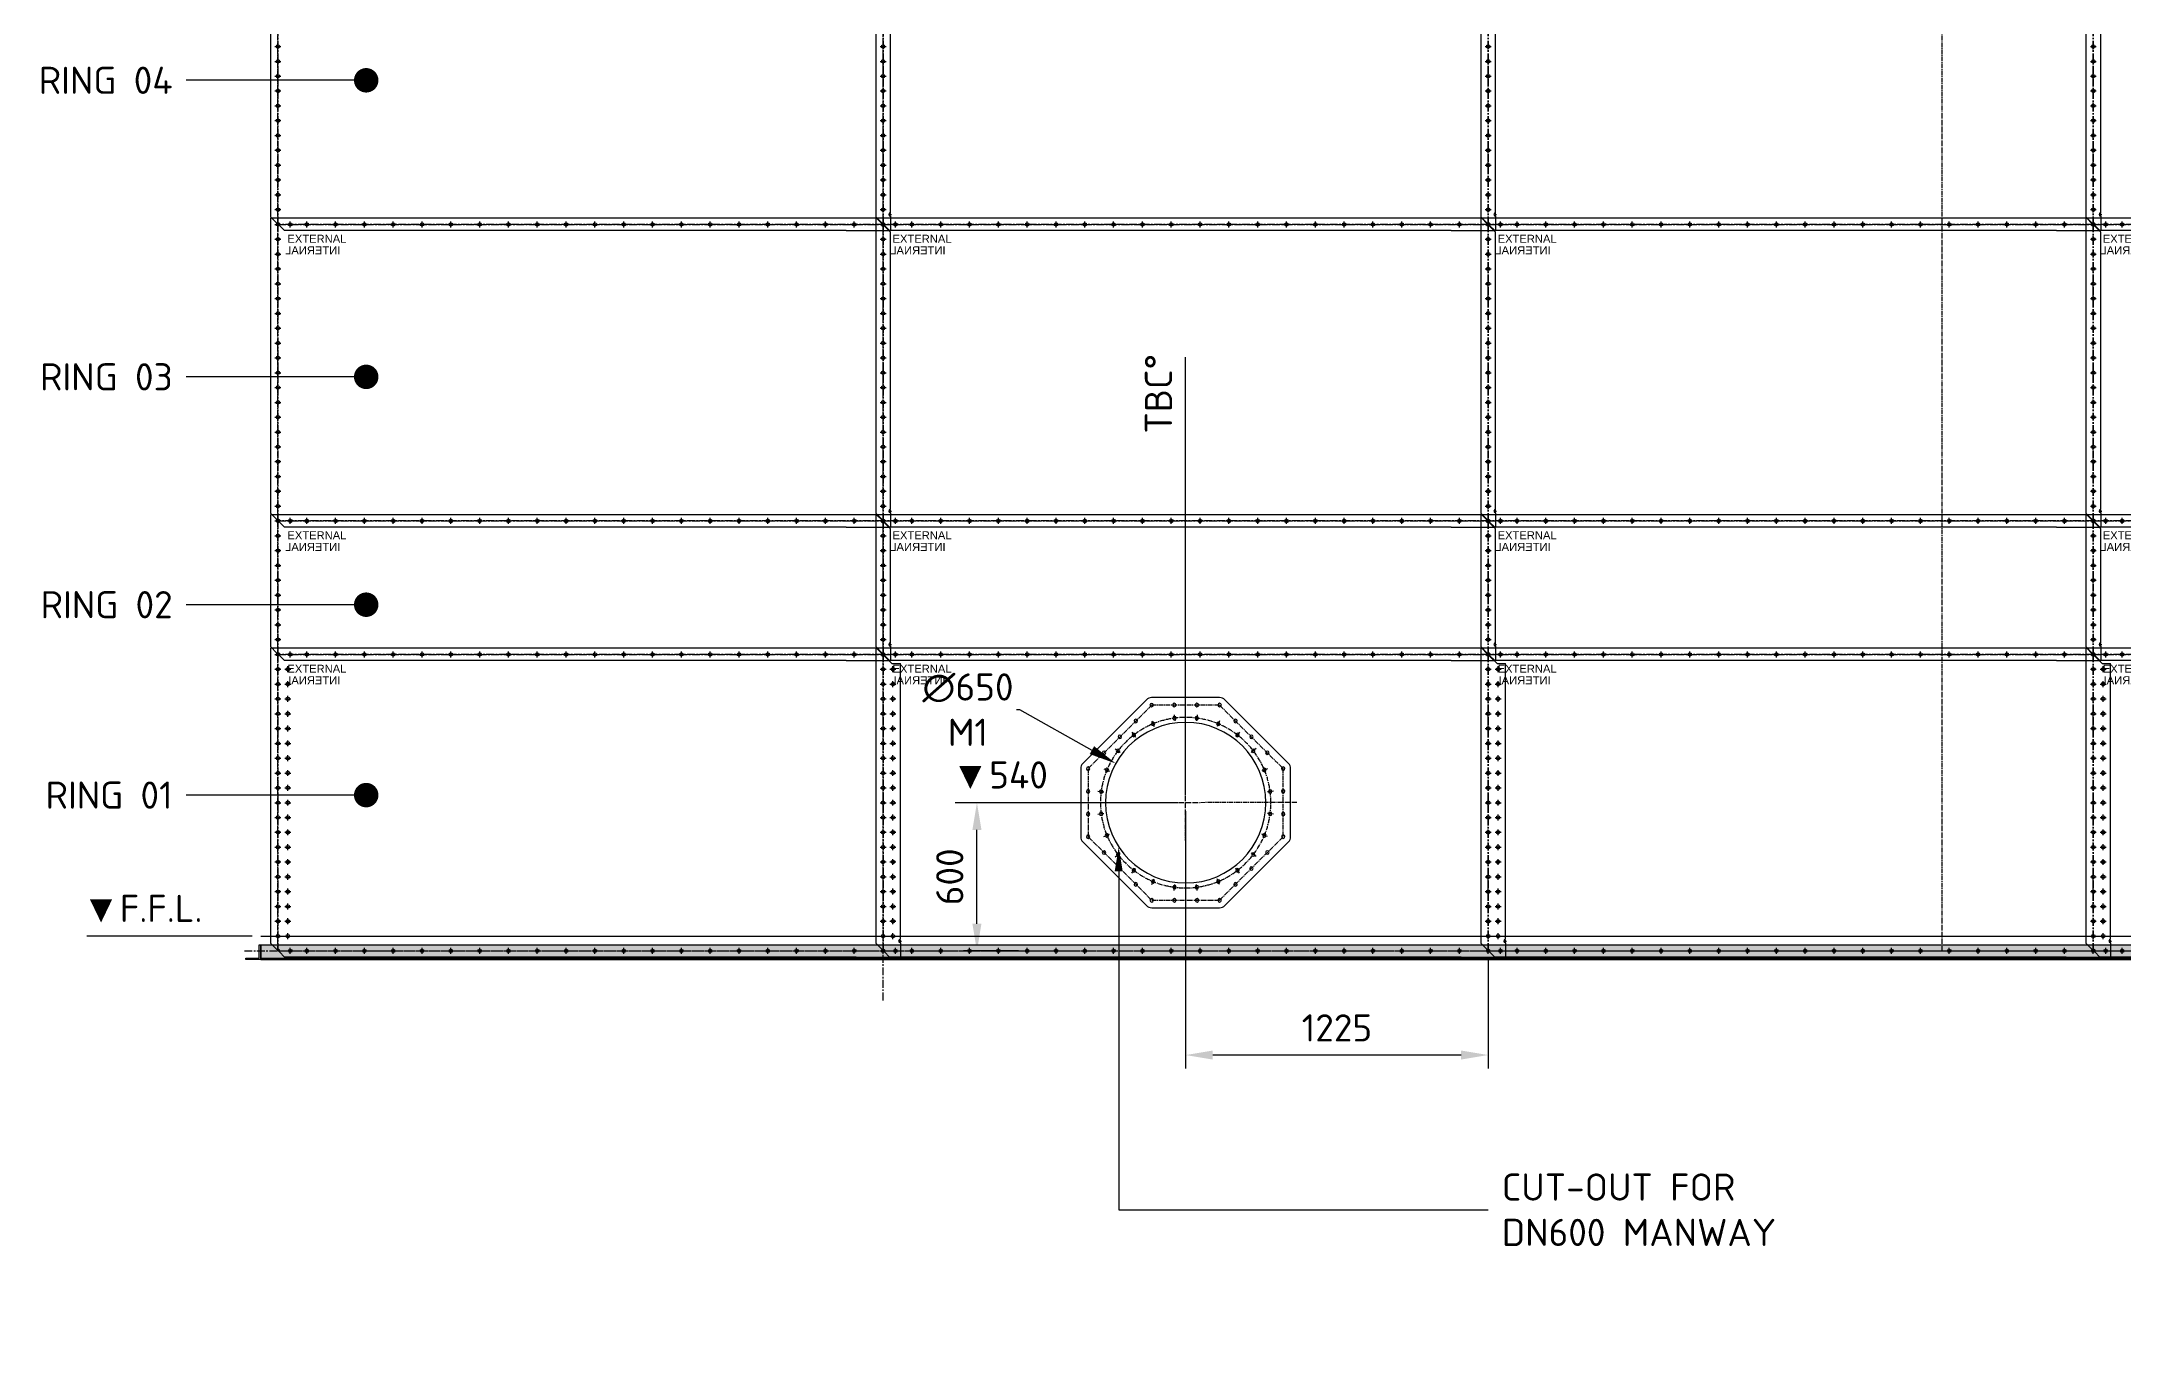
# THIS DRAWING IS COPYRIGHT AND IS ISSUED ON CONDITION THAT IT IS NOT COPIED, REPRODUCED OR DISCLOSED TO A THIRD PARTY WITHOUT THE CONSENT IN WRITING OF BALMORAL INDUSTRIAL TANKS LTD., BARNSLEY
# Model space of a CAD drawing. Header units: millimetres. Extents: x -957 to 144159, y -39902 to 8508.
# Drawn here: x -957 to 7472, y -1596 to 3680 of the extents above; entities that cross this region are included whole.
import ezdxf
from ezdxf import colors
from ezdxf.entities.mleader import LeaderData, LeaderLine
from ezdxf.math import Vec2, Vec3

# ---------------------------------------------------------------- set-up
doc = ezdxf.new("R2010")
doc.units = ezdxf.units.MM
doc.header["$PDMODE"] = 4
for name, pattern in [('CENTER', [50.8, 31.75, -6.35, 6.35, -6.35]), ('CENTER2', [28.575, 19.05, -3.175, 3.175, -3.175]), ('HIDDEN', [0.375, 0.25, -0.125])]:
    doc.linetypes.add(name, pattern=pattern)
doc.layers.get('Defpoints').update_dxf_attribs({"color": 9})
for name, color, linetype in [('Bolt Holes', 7, 'Continuous'), ('CENTRELINE', 1, 'CENTER'), ('X 0001 M', 7, 'Continuous'), ('X 0515 M', 7, 'Continuous'), ('X 1515 M', 8, 'HIDDEN'), ('X 2001 M', 1, 'CENTER2'), ('X 2515 M', 1, 'CENTER'), ('X 3001 D', 5, 'Continuous'), ('X 3001 G', 112, 'Continuous'), ('X 5001 H', 8, 'Continuous')]:
    doc.layers.add(name, color=color, linetype=linetype)
doc.styles.add('BIT STD. 2.0', font='isocpeur.ttf', dxfattribs={"height": 2})
doc.styles.add('GG STD. 1.8', font='arial.ttf', dxfattribs={"height": 1.8})
doc.dimstyles.new('BIT STD. 2.0', dxfattribs={"dimtxt": 2, "dimasz": 2, "dimexe": 1, "dimexo": 0.625, "dimgap": 1, "dimtad": 1, "dimdec": 0, "dimdsep": 46, "dimtxsty": 'BIT STD. 2.0', "dimcen": 0, "dimadec": 0, "dimazin": 0, "dimtfac": 1, "dimtdec": 0, "dimtmove": 0, "dimatfit": 3, "dimfxl": 1, "dimtfill": 1, "dimlwd": -1, "dimlwe": -1, "dimarcsym": 0})
doc.dimstyles.new('BIT STD. 2.0.1', dxfattribs={"dimtxt": 2, "dimasz": 2, "dimexe": 1, "dimexo": 0.625, "dimgap": 1, "dimtad": 1, "dimtih": 1, "dimtoh": 1, "dimdec": 0, "dimdsep": 46, "dimtxsty": 'BIT STD. 2.0', "dimcen": 0, "dimadec": 0, "dimazin": 0, "dimtfac": 1, "dimtdec": 0, "dimtofl": 0, "dimtmove": 0, "dimatfit": 3, "dimfxl": 1, "dimtfill": 1, "dimlwd": -1, "dimlwe": -1, "dimarcsym": 0})

# ---------------------------------------------------------------- blocks, each defined once
blk = doc.blocks.new('*D463')
at = {"color": 0, "transparency": 16777216}
blk.add_line((0, 6574.4), (0, 7981.3), dxfattribs=at)
at = {"layer": 'Defpoints', "color": 0, "transparency": 16777216}
for p in [(0, 7541.3), (0, 6540), (26950, 0)]:
    blk.add_point(p, dxfattribs=at)
at = {"color": 0, "transparency": 16777216, "insert": (-110, 7788.8), "char_height": 110, "attachment_point": 5, "rotation": 90, "style": 'BIT STD. 2.0', "bg_fill": 3, "box_fill_scale": 1.1, "bg_fill_color": 256, "bg_fill_true_color": 13158600, "bg_fill_transparency": 0}
blk.add_mtext('360.0%%D', dxfattribs=at)
blk = doc.blocks.new('*U69')
at = {"layer": 'Defpoints', "color": 1, "linetype": 'CENTER'}
blk.add_line((2450, -200), (2450, 6572.8), dxfattribs=at)
at = {"layer": 'X 2001 M', "color": 1}
for p, q in [((0, 0), (0, 6615)), ((6737.5, 0), (6737.5, 6615))]:
    blk.add_line(p, q, dxfattribs=at)
blk = doc.blocks.new('_Dot')
at = {"color": 0, "linetype": 'ByBlock', "lineweight": -2}
blk.add_line((-0.5, 0), (-1, 0), dxfattribs=at)
at = {"color": 0, "linetype": 'ByBlock', "const_width": 0.5}
blk.add_lwpolyline([(-0.25, 0, 1), (0.25, 0, 1)], format="xyb", close=True, dxfattribs=at)
blk = doc.blocks.new('*U302')
at = {"layer": 'X 5001 H'}
h = blk.add_hatch(color=8, dxfattribs=at)
h.dxf.hatch_style = 1
h.paths.add_polyline_path([(0, 25), (0, -35), (27050, -35), (27050, 25)])
for p, q in [((0, 25), (27050, 25)), ((0, -35), (27050, -35))]:
    blk.add_line(p, q)
blk.add_lwpolyline([(0, 25), (27050, 25), (27050, -35), (0, -35)], close=True)
at = {"layer": 'X 0515 M'}
blk.add_lwpolyline([(0, 25), (0, -35), (-60, -35), (-60, -29), (-6, -29), (-6, 25)], close=True, dxfattribs=at)
at = {"layer": 'X 1515 M', "color": 251, "true_color": 0x636466}
blk.add_line((0, -29), (27050, -29), dxfattribs=at)
at = {"layer": 'X 2515 M'}
blk.add_line((-66, 0), (27116, 0), dxfattribs=at)
blk = doc.blocks.new('*D481')
at = {"layer": 'Defpoints', "color": 0, "transparency": 16777216}
for p in [(-270, 60), (-70, 60), (-70, 60)]:
    blk.add_point(p, dxfattribs=at)
at = {"layer": 'X 3001 G', "transparency": 16777216}
blk.add_line((-104.4, 60), (-773.3, 60), dxfattribs=at)
at = {"layer": 'X 3001 G', "color": 0, "transparency": 16777216, "insert": (-549.1, 171.2), "char_height": 110, "attachment_point": 5, "style": 'BIT STD. 2.0', "bg_fill": 3, "box_fill_scale": 1.1, "bg_fill_color": 256, "bg_fill_true_color": 13158600, "bg_fill_transparency": 0}
blk.add_mtext('{\\fArial|b0|i0|c0|p34;▼}F.F.L.', dxfattribs=at)
blk = doc.blocks.new('*U73')
at = {"layer": 'CENTRELINE', "color": 0, "linetype": 'CENTER2', "transparency": 16777216}
for p, q in [((-12, 0), (-1.4, 0)), ((0, 1.4), (0, 12)), ((1.4, 0), (12, 0)), ((0, -12), (0, -1.4))]:
    blk.add_line(p, q, dxfattribs=at)
at = {"layer": 'CENTRELINE', "color": 0, "linetype": 'Continuous', "transparency": 16777216}
for p, q in [((-0.7, 0), (0.7, 0)), ((0, -0.7), (0, 0.7))]:
    blk.add_line(p, q, dxfattribs=at)
blk = doc.blocks.new('14mm DIA HOLE')
blk.add_circle((0, 0), 7)
at = {"layer": 'CENTRELINE', "linetype": 'CENTER2'}
blk.add_blockref('*U73', (0, 0), dxfattribs=at)
blk = doc.blocks.new('*U282')
blk.add_blockref('14mm DIA HOLE', (0, 0))
blk = doc.blocks.new('*U283')
at = {"layer": 'Bolt Holes', "color": 0, "linetype": 'ByBlock', "lineweight": -2, "transparency": 16777216}
for p in [(0, 0), (116.67, 0), (233.34, 0), (350.01, 0), (466.68, 0), (583.35, 0), (700.02, 0), (816.69, 0), (933.36, 0), (1050.03, 0), (1166.7, 0), (1283.37, 0), (1400.04, 0), (1516.71, 0), (1633.38, 0), (1750.05, 0), (1866.72, 0), (1983.39, 0), (2100.06, 0), (0, -1200), (116.67, -1200), (233.34, -1200), (350.01, -1200), (466.68, -1200), (583.35, -1200), (700.02, -1200), (816.69, -1200), (933.36, -1200), (1050.03, -1200), (1166.7, -1200), (1283.37, -1200), (1400.04, -1200), (1516.71, -1200), (1633.38, -1200), (1750.05, -1200), (1866.72, -1200), (1983.39, -1200), (2100.06, -1200)]:
    blk.add_blockref('*U282', p, dxfattribs=at)
blk = doc.blocks.new('*U78')
blk.add_blockref('14mm DIA HOLE', (0, 0))
blk = doc.blocks.new('*U79')
at = {"color": 0, "linetype": 'ByBlock', "lineweight": -2, "transparency": 16777216}
for p in [(0, 0), (0, -60), (0, -120), (0, -180), (0, -240), (0, -300), (0, -360), (0, -420), (0, -480), (0, -540), (0, -600), (0, -660), (0, -720), (0, -780), (0, -840), (0, -900), (0, -960), (0, -1020), (0, -1080)]:
    blk.add_blockref('*U78', p, dxfattribs=at)
blk = doc.blocks.new('Vertical Seam - D (1200)')
blk.add_blockref('*U79', (0, -60))
blk = doc.blocks.new('*U163')
blk.add_blockref('Vertical Seam - D (1200)', (0, 0))
blk = doc.blocks.new('*U355')
blk.add_blockref('Vertical Seam - D (1200)', (40, 0))
blk = doc.blocks.new('*U354')
blk.add_blockref('Vertical Seam - D (1200)', (0, 0))
blk = doc.blocks.new('*U164')
blk.add_blockref('Vertical Seam - D (1200)', (40, 0))
blk = doc.blocks.new('*U139')
at = {"layer": 'X 2001 M', "color": 0, "transparency": 16777216}
for p, q in [((-4.12, 0), (-0.8, 0)), ((0, 0.8), (0, 4.12)), ((0.8, 0), (4.12, 0)), ((0, -4.12), (0, -0.8))]:
    blk.add_line(p, q, dxfattribs=at)
at = {"layer": 'X 2001 M', "color": 0, "linetype": 'Continuous', "transparency": 16777216}
for p, q in [((-0.4, 0), (0.4, 0)), ((0, -0.4), (0, 0.4))]:
    blk.add_line(p, q, dxfattribs=at)
blk = doc.blocks.new('*U136')
for p, q in [((0, 72), (0, 132)), ((0, 58), (0, 0))]:
    blk.add_line(p, q)
blk.add_arc((0, 65), 7, 90, 270)
at = {"layer": 'X 2001 M'}
blk.add_blockref('*U139', (0, 65), dxfattribs=at)
blk = doc.blocks.new('*U155')
for p, q in [((0, 692), (0, 1188)), ((0, 558), (0, 692)), ((0, 132), (0, 558))]:
    blk.add_line(p, q)
blk = doc.blocks.new('*U141')
for p, q in [((-619.6, 0), (-2493.6, 0)), ((-179.6, 0), (-619.6, 0)), ((-179.6, 0), (-165.6, 0)), ((-165.6, 0), (0, 0))]:
    blk.add_line(p, q)
blk = doc.blocks.new('1200 DD (2101)')
for p, q in [((2423.6, 25), (-30, 25)), ((-30, 25), (-30, -1168.6))]:
    blk.add_line(p, q)
for points in [[(2423.6, 25), (2444.4, 4.2, 0.866025), (2454.2, -5.6), (2485.6, -37), (2520, -37)], [(26.4, -1225), (5.6, -1204.2, 0.866025), (-4.2, -1194.4), (-30, -1168.6)]]:
    blk.add_lwpolyline(points, format="xyb")
at = {"layer": 'Defpoints', "color": 1, "linetype": 'CENTER'}
blk.add_lwpolyline([(0, -1200), (2450, -1200), (2450, 0), (0, 0)], close=True, dxfattribs=at)
for name, p in [('14mm DIA HOLE', (0, 0)), ('14mm DIA HOLE', (50, 0)), ('14mm DIA HOLE', (116.7, 0)), ('*U155', (2520, -1225)), ('*U136', (2520, -1225)), ('*U141', (2520, -1225)), ('14mm DIA HOLE', (50, -1200)), ('14mm DIA HOLE', (116.7, -1200)), ('14mm DIA HOLE', (2450, -1200)), ('14mm DIA HOLE', (2500, -1200))]:
    blk.add_blockref(name, p)
at = {"layer": 'Bolt Holes'}
for name, p in [('*U283', (233.4, 0)), ('*U163', (0, 0)), ('*U355', (0, 0)), ('*U354', (2450, 0)), ('*U164', (2450, 0))]:
    blk.add_blockref(name, p, dxfattribs=at)
at = {"layer": 'Defpoints', "insert": (38.2, -41.7), "char_height": 32.4, "width": 6762.895, "attachment_point": 1, "style": 'GG STD. 1.8'}
blk.add_mtext('EXTERNAL', dxfattribs=at)
at = {"layer": 'Defpoints', "extrusion": (0, 0, -1), "insert": (252.9, -88.6), "char_height": 32.4, "width": 6762.895, "attachment_point": 1, "text_direction": (-1, 0, 0), "style": 'GG STD. 1.8'}
blk.add_mtext('INTERNAL', dxfattribs=at)
blk = doc.blocks.new('*U278')
blk.add_blockref('14mm DIA HOLE', (0, 0))
blk = doc.blocks.new('*U279')
at = {"layer": 'Bolt Holes', "color": 0, "linetype": 'ByBlock', "lineweight": -2, "transparency": 16777216}
for p in [(0, 0), (116.67, 0), (233.34, 0), (350.01, 0), (466.68, 0), (583.35, 0), (700.02, 0), (816.69, 0), (933.36, 0), (1050.03, 0), (1166.7, 0), (1283.37, 0), (1400.04, 0), (1516.71, 0), (1633.38, 0), (1750.05, 0), (1866.72, 0), (1983.39, 0), (2100.06, 0), (0, -540), (116.67, -540), (233.34, -540), (350.01, -540), (466.68, -540), (583.35, -540), (700.02, -540), (816.69, -540), (933.36, -540), (1050.03, -540), (1166.7, -540), (1283.37, -540), (1400.04, -540), (1516.71, -540), (1633.38, -540), (1750.05, -540), (1866.72, -540), (1983.39, -540), (2100.06, -540)]:
    blk.add_blockref('*U278', p, dxfattribs=at)
blk = doc.blocks.new('*U182')
blk.add_blockref('14mm DIA HOLE', (0, 0))
blk = doc.blocks.new('*U183')
at = {"color": 0, "linetype": 'ByBlock', "lineweight": -2, "transparency": 16777216}
for p in [(0, 0), (0, -60), (0, -120), (0, -180), (0, -240), (0, -300), (0, -360), (0, -420)]:
    blk.add_blockref('*U182', p, dxfattribs=at)
blk = doc.blocks.new('Vertical Seam - D (540)')
blk.add_blockref('*U183', (0, -60))
blk = doc.blocks.new('*U221')
blk.add_blockref('Vertical Seam - D (540)', (0, 0))
blk = doc.blocks.new('*U232')
at = {"layer": 'X 2001 M', "color": 0, "transparency": 16777216}
for p, q in [((-4.12, 0), (-0.8, 0)), ((0, 0.8), (0, 4.12)), ((0.8, 0), (4.12, 0)), ((0, -4.12), (0, -0.8))]:
    blk.add_line(p, q, dxfattribs=at)
at = {"layer": 'X 2001 M', "color": 0, "linetype": 'Continuous', "transparency": 16777216}
for p, q in [((-0.4, 0), (0.4, 0)), ((0, -0.4), (0, 0.4))]:
    blk.add_line(p, q, dxfattribs=at)
blk = doc.blocks.new('*U230')
for p, q in [((0, 72), (0, 132)), ((0, 58), (0, 0))]:
    blk.add_line(p, q)
blk.add_arc((0, 65), 7, 90, 270)
at = {"layer": 'X 2001 M'}
blk.add_blockref('*U232', (0, 65), dxfattribs=at)
blk = doc.blocks.new('*U264')
for p, q in [((-619.6, 0), (-2453.6, 0)), ((-179.6, 0), (-619.6, 0)), ((-179.6, 0), (-165.6, 0)), ((-165.6, 0), (0, 0))]:
    blk.add_line(p, q)
blk = doc.blocks.new('*U256')
for p, q in [((0, 692), (0, 850.3)), ((0, 558), (0, 692)), ((0, 448.7), (0, 558))]:
    blk.add_line(p, q)
blk = doc.blocks.new('540 D')
for p, q in [((2423.6, 25), (-30, 25)), ((-30, 25), (-30, -508.6))]:
    blk.add_line(p, q)
for points in [[(2423.6, 25), (2444.4, 4.2, 0.866025), (2454.2, -5.6), (2480, -31.4)], [(26.4, -565), (5.6, -544.2, 0.866025), (-4.2, -534.4), (-30, -508.6)]]:
    blk.add_lwpolyline(points, format="xyb")
at = {"layer": 'Defpoints', "color": 1, "linetype": 'CENTER'}
blk.add_lwpolyline([(0, -540), (2450, -540), (2450, 0), (0, 0)], close=True, dxfattribs=at)
for name, p in [('14mm DIA HOLE', (0, 0)), ('14mm DIA HOLE', (50, 0)), ('14mm DIA HOLE', (116.7, 0)), ('*U256', (2480, -881.7)), ('*U230', (2480, -565)), ('*U264', (2480, -565)), ('14mm DIA HOLE', (50, -540)), ('14mm DIA HOLE', (116.7, -540)), ('14mm DIA HOLE', (2450, -540))]:
    blk.add_blockref(name, p)
at = {"layer": 'Bolt Holes'}
for name, p in [('*U279', (233.4, 0)), ('*U221', (0, 0)), ('*U221', (2450, 0))]:
    blk.add_blockref(name, p, dxfattribs=at)
at = {"layer": 'Defpoints', "insert": (38.2, -41.7), "char_height": 32.4, "width": 6762.895, "attachment_point": 1, "style": 'GG STD. 1.8'}
blk.add_mtext('EXTERNAL', dxfattribs=at)
at = {"layer": 'Defpoints', "extrusion": (0, 0, -1), "insert": (252.9, -88.6), "char_height": 32.4, "width": 6762.895, "attachment_point": 1, "text_direction": (-1, 0, 0), "style": 'GG STD. 1.8'}
blk.add_mtext('INTERNAL', dxfattribs=at)
blk = doc.blocks.new('*U280')
blk.add_blockref('14mm DIA HOLE', (0, 0))
blk = doc.blocks.new('*U281')
at = {"layer": 'Bolt Holes', "color": 0, "linetype": 'ByBlock', "lineweight": -2, "transparency": 16777216}
for p in [(0, 0), (116.67, 0), (233.34, 0), (350.01, 0), (466.68, 0), (583.35, 0), (700.02, 0), (816.69, 0), (933.36, 0), (1050.03, 0), (1166.7, 0), (1283.37, 0), (1400.04, 0), (1516.71, 0), (1633.38, 0), (1750.05, 0), (1866.72, 0), (1983.39, 0), (2100.06, 0), (0, -1200), (116.67, -1200), (233.34, -1200), (350.01, -1200), (466.68, -1200), (583.35, -1200), (700.02, -1200), (816.69, -1200), (933.36, -1200), (1050.03, -1200), (1166.7, -1200), (1283.37, -1200), (1400.04, -1200), (1516.71, -1200), (1633.38, -1200), (1750.05, -1200), (1866.72, -1200), (1983.39, -1200), (2100.06, -1200)]:
    blk.add_blockref('*U280', p, dxfattribs=at)
blk = doc.blocks.new('*U134')
at = {"layer": 'X 2001 M', "color": 0, "transparency": 16777216}
for p, q in [((-4.12, 0), (-0.8, 0)), ((0, 0.8), (0, 4.12)), ((0.8, 0), (4.12, 0)), ((0, -4.12), (0, -0.8))]:
    blk.add_line(p, q, dxfattribs=at)
at = {"layer": 'X 2001 M', "color": 0, "linetype": 'Continuous', "transparency": 16777216}
for p, q in [((-0.4, 0), (0.4, 0)), ((0, -0.4), (0, 0.4))]:
    blk.add_line(p, q, dxfattribs=at)
blk = doc.blocks.new('*U131')
for p, q in [((0, 72), (0, 132)), ((0, 58), (0, 0))]:
    blk.add_line(p, q)
blk.add_arc((0, 65), 7, 90, 270)
at = {"layer": 'X 2001 M'}
blk.add_blockref('*U134', (0, 65), dxfattribs=at)
blk = doc.blocks.new('*U110')
for p, q in [((0, 692), (0, 1193.6)), ((0, 558), (0, 692)), ((0, 132), (0, 558))]:
    blk.add_line(p, q)
blk = doc.blocks.new('*U118')
for p, q in [((-619.6, 0), (-2453.6, 0)), ((-179.6, 0), (-619.6, 0)), ((-179.6, 0), (-165.6, 0)), ((-165.6, 0), (0, 0))]:
    blk.add_line(p, q)
blk = doc.blocks.new('1200 D')
for p, q in [((2423.6, 25), (-30, 25)), ((-30, 25), (-30, -1168.6))]:
    blk.add_line(p, q)
for points in [[(2423.6, 25), (2444.4, 4.2, 0.866025), (2454.2, -5.6), (2480, -31.4)], [(26.4, -1225), (5.6, -1204.2, 0.866025), (-4.2, -1194.4), (-30, -1168.6)]]:
    blk.add_lwpolyline(points, format="xyb")
at = {"layer": 'Defpoints', "color": 1, "linetype": 'CENTER'}
blk.add_lwpolyline([(0, -1200), (2450, -1200), (2450, 0), (0, 0)], close=True, dxfattribs=at)
for name, p in [('14mm DIA HOLE', (0, 0)), ('14mm DIA HOLE', (50, 0)), ('14mm DIA HOLE', (116.7, 0)), ('*U110', (2480, -1225)), ('*U131', (2480, -1225)), ('*U118', (2480, -1225)), ('14mm DIA HOLE', (50, -1200)), ('14mm DIA HOLE', (116.7, -1200)), ('14mm DIA HOLE', (2450, -1200))]:
    blk.add_blockref(name, p)
at = {"layer": 'Bolt Holes'}
for name, p in [('*U281', (233.4, 0)), ('*U163', (0, 0)), ('*U163', (2450, 0))]:
    blk.add_blockref(name, p, dxfattribs=at)
at = {"layer": 'Defpoints', "insert": (38.2, -41.7), "char_height": 32.4, "width": 6762.895, "attachment_point": 1, "style": 'GG STD. 1.8'}
blk.add_mtext('EXTERNAL', dxfattribs=at)
at = {"layer": 'Defpoints', "extrusion": (0, 0, -1), "insert": (252.9, -88.6), "char_height": 32.4, "width": 6762.895, "attachment_point": 1, "text_direction": (-1, 0, 0), "style": 'GG STD. 1.8'}
blk.add_mtext('INTERNAL', dxfattribs=at)
blk = doc.blocks.new('VERTICAL SEAM')
for name, p in [('1200 D', (-2450, 6540)), ('1200 D', (-2450, 5340)), ('1200 D', (-2450, 4140)), ('1200 D', (-2450, 2940)), ('540 D', (-2450, 1740)), ('1200 DD (2101)', (-2450, 1200))]:
    blk.add_blockref(name, p)
blk = doc.blocks.new('*D465')
at = {"color": 0, "transparency": 16777216}
blk.add_line((6737.5, 6649.4), (6737.5, 8056.3), dxfattribs=at)
at = {"layer": 'Defpoints', "color": 0, "transparency": 16777216}
for p in [(6737.5, 7616.3), (6737.5, 6615), (26950, 0)]:
    blk.add_point(p, dxfattribs=at)
at = {"color": 0, "transparency": 16777216, "insert": (6627.5, 7863.8), "char_height": 110, "attachment_point": 5, "rotation": 90, "style": 'BIT STD. 2.0', "bg_fill": 3, "box_fill_scale": 1.1, "bg_fill_color": 256, "bg_fill_true_color": 13158600, "bg_fill_transparency": 0}
blk.add_mtext('270.0%%D', dxfattribs=at)
blk = doc.blocks.new('*D472')
at = {"layer": 'Defpoints', "color": 0, "transparency": 16777216}
for p in [(3391.4, 758.8), (3958.6, 441.2)]:
    blk.add_point(p, dxfattribs=at)
at = {"layer": 'X 3001 D', "color": 0, "transparency": 16777216}
for p, q in [((2639.7, 976.5), (3002.7, 976.5)), ((3002.7, 976.5), (3295.5, 812.6))]:
    blk.add_line(p, q, dxfattribs=at)
blk.add_solid([(3304.4, 828.6), (3286.5, 796.6), (3391.4, 758.8)], dxfattribs=at)
at = {"layer": 'X 3001 D', "color": 0, "transparency": 16777216, "insert": (2793.7, 976.5), "char_height": 110, "attachment_point": 5, "style": 'BIT STD. 2.0', "bg_fill": 3, "box_fill_scale": 1.1, "bg_fill_color": 256, "bg_fill_true_color": 13158600, "bg_fill_transparency": 0}
blk.add_mtext('∅650\\P{\\C7;M1}', dxfattribs=at)
blk = doc.blocks.new('*D473')
at = {"layer": 'Defpoints', "color": 0, "transparency": 16777216}
for p in [(3675, 600), (4900, 0), (3675, -421.3)]:
    blk.add_point(p, dxfattribs=at)
at = {"layer": 'X 3001 D', "color": 0, "transparency": 16777216}
for p, q in [((3675, 565.6), (3675, -476.3)), ((4900, -34.4), (4900, -476.3)), ((4790, -421.3), (3785, -421.3))]:
    blk.add_line(p, q, dxfattribs=at)
for points in [[(3785, -403), (3785, -439.6), (3675, -421.3)], [(4790, -403), (4790, -439.6), (4900, -421.3)]]:
    blk.add_solid(points, dxfattribs=at)
at = {"layer": 'X 3001 D', "color": 0, "transparency": 16777216, "insert": (4287.5, -311.3), "char_height": 110, "attachment_point": 5, "style": 'BIT STD. 2.0', "bg_fill": 3, "box_fill_scale": 1.1, "bg_fill_color": 256, "bg_fill_true_color": 13158600, "bg_fill_transparency": 0}
blk.add_mtext('1225', dxfattribs=at)
blk = doc.blocks.new('*D471')
at = {"layer": 'Defpoints', "color": 0, "transparency": 16777216}
for p in [(2830, 600), (3675, 600), (3033.3, 0)]:
    blk.add_point(p, dxfattribs=at)
at = {"layer": 'X 3001 D', "color": 0, "transparency": 16777216}
for p, q in [((3640.6, 600), (2775, 600)), ((2830, 110), (2830, 490)), ((2998.9, 0), (2775, 0))]:
    blk.add_line(p, q, dxfattribs=at)
for points in [[(2811.7, 490), (2848.3, 490), (2830, 600)], [(2811.7, 110), (2848.3, 110), (2830, 0)]]:
    blk.add_solid(points, dxfattribs=at)
at = {"layer": 'X 3001 D', "color": 0, "transparency": 16777216, "insert": (2720, 300), "char_height": 110, "attachment_point": 5, "rotation": 90, "style": 'BIT STD. 2.0', "bg_fill": 3, "box_fill_scale": 1.1, "bg_fill_color": 256, "bg_fill_true_color": 13158600, "bg_fill_transparency": 0}
blk.add_mtext('600', dxfattribs=at)
blk = doc.blocks.new('*D470')
at = {"layer": 'Defpoints', "color": 0, "transparency": 16777216}
for p in [(3157.6, 600), (3453.6, 600), (3675, 60)]:
    blk.add_point(p, dxfattribs=at)
at = {"layer": 'X 3001 G', "color": 5, "transparency": 16777216}
blk.add_line((3419.2, 600), (2742.3, 600), dxfattribs=at)
at = {"layer": 'X 3001 G', "color": 0, "transparency": 16777216, "insert": (2922.4, 711.2), "char_height": 110, "attachment_point": 5, "style": 'BIT STD. 2.0', "bg_fill": 3, "box_fill_scale": 1.1, "bg_fill_color": 256, "bg_fill_true_color": 13158600, "bg_fill_transparency": 0}
blk.add_mtext('{\\fArial|b0|i0|c0|p34;▼}540', dxfattribs=at)
blk = doc.blocks.new('*D469')
at = {"color": 0, "transparency": 16777216}
for p, q in [((3675, 1831.3), (3675, 2403.3)), ((3675, 1611.3), (3675, 1831.3)), ((3675, 634.4), (3675, 1611.3))]:
    blk.add_line(p, q, dxfattribs=at)
at = {"layer": 'Defpoints', "color": 0, "transparency": 16777216}
for p in [(3675, 2051.3), (3675, 600), (26950, 0)]:
    blk.add_point(p, dxfattribs=at)
at = {"color": 0, "transparency": 16777216, "insert": (3565, 2254.8), "char_height": 110, "attachment_point": 5, "rotation": 90, "style": 'BIT STD. 2.0', "bg_fill": 3, "box_fill_scale": 1.1, "bg_fill_color": 256, "bg_fill_true_color": 13158600, "bg_fill_transparency": 0}
blk.add_mtext('TBC%%D', dxfattribs=at)
blk = doc.blocks.new('A$C75773D2C')
at = {"layer": 'X 0001 M'}
blk.add_circle((0, 0), 7, dxfattribs=at)
at = {"layer": 'X 2001 M'}
blk.add_line((0, 14), (0, -14), dxfattribs=at)
blk = doc.blocks.new('A$C40320D08')
blk.add_circle((0, 0), 325)
at = {"layer": 'Defpoints'}
blk.add_lwpolyline([(-416.2, 158.8), (-158.8, 416.2, -0.198912), (-137.6, 425), (137.6, 425, -0.198912), (158.8, 416.2), (416.2, 158.8, -0.198912), (425, 137.6), (425, -137.6, -0.198912), (416.2, -158.8), (158.8, -416.2, -0.198912), (137.6, -425), (-137.6, -425, -0.198912), (-158.8, -416.2), (-416.2, -158.8, -0.198912), (-425, -137.6), (-425, 137.6, -0.198912)], format="xyb", close=True, dxfattribs=at)
at = {"layer": 'X 0001 M'}
for centre in [(-201.9, 330.6), (-137.6, 395), (-45.9, 395), (45.9, 395), (137.6, 395), (201.9, 330.6), (-266.3, 266.3), (266.3, 266.3), (-330.6, 201.9), (330.6, 201.9), (-395, 137.6), (395, 137.6), (-395, 45.9), (395, 45.9), (-395, -45.9), (395, -45.9), (-395, -137.6), (395, -137.6), (-330.6, -201.9), (330.6, -201.9), (-266.3, -266.3), (-201.9, -330.6), (201.9, -330.6), (266.3, -266.3), (-137.6, -395), (-45.9, -395), (45.9, -395), (137.6, -395)]:
    blk.add_circle(centre, 7, dxfattribs=at)
at = {"layer": 'X 2001 M'}
for p, q in [((0, -450), (0, 450)), ((-450, 0), (450, 0))]:
    blk.add_line(p, q, dxfattribs=at)
blk.add_lwpolyline([(-395, 137.6), (-137.6, 395), (137.6, 395), (395, 137.6), (395, -137.6), (137.6, -395), (-137.6, -395), (-395, -137.6)], close=True, dxfattribs=at)
blk.add_circle((0, 0), 345, dxfattribs=at)
at = {"layer": 'X 0001 M'}
for p, rotation in [((-45, 342), 7.499999999998977), ((45, 342), 352.499999999999), ((-210, 273.7), 37.49999999999898), ((-132, 318.7), 22.49999999999897), ((132, 318.7), 337.4999999999989), ((210, 273.7), 322.499999999999), ((-273.7, 210), 52.49999999999896), ((273.7, 210), 307.4999999999989), ((-318.7, 132), 67.49999999999896), ((318.7, 132), 292.499999999999), ((-342, 45), 82.49999999999898), ((342, 45), 277.4999999999989), ((-342, -45), 97.49999999999895), ((342, -45), 262.4999999999989), ((-318.7, -132), 112.4999999999989), ((318.7, -132), 247.4999999999989), ((-273.7, -210), 127.4999999999989), ((273.7, -210), 232.499999999999), ((-210, -273.7), 142.4999999999989), ((-132, -318.7), 157.499999999999), ((-45, -342), 172.4999999999989), ((45, -342), 187.4999999999988), ((132, -318.7), 202.4999999999989), ((210, -273.7), 217.4999999999989)]:
    blk.add_blockref('A$C75773D2C', p, dxfattribs=dict(at, rotation=rotation))
blk = doc.blocks.new('P9071900')
at = {"xscale": -1}
blk.add_blockref('1200 DD (2101)', (-30, -25), dxfattribs=at)
at = {"rotation": 359.993775271945}
blk.add_blockref('A$C40320D08', (-1255, -625), dxfattribs=at)

msp = doc.modelspace()

# ---------------------------------------------------------------- dimensions: what is measured, and where the dimension line sits
at = {"color": 1}
dim = msp.add_ordinate_dim(feature_location=(0, 6540), offset=(0, 1001.2681), dtype=1, origin=(26950, 0), dimstyle='BIT STD. 2.0', override={"dimdec": 1, "dimlfac": 0.013358, "dimzin": 0, "dimpost": '%%D'}, dxfattribs=at)
dim.commit()
dim.dimension.update_dxf_attribs({"geometry": '*D463', "text_midpoint": (-110, 7788.7681)})

# ---------------------------------------------------------------- next in the draw order: block references
for name, p in [('*U69', (0, 0)), ('VERTICAL SEAM', (7350, 0)), ('VERTICAL SEAM', (9800, 0)), ('1200 D', (2450.0978, 4140)), ('1200 D', (2450.0978, 2940)), ('540 D', (2450.0978, 1740)), ('*U302', (-70, 0))]:
    msp.add_blockref(name, p)

# ---------------------------------------------------------------- next in the draw order: leaders
ml = msp.add_multileader_mtext('Standard')
ml.set_content('RING 04', color=256, style='BIT STD. 2.0')
ml.set_leader_properties(color=150)
ml.set_arrow_properties(name='DOT')
ml.build(insert=Vec2(0, 0))
ml.multileader.update_dxf_attribs({"has_text_frame": 1, "text_left_attachment_type": 2, "text_right_attachment_type": 2, "dogleg_length": 3, "arrow_head_size": 99, "scale": 55})
ctx = ml.context
ctx.base_point, ctx.scale, ctx.char_height, ctx.arrow_head_size, ctx.landing_gap_size, ctx.plane_origin = Vec3(-987.1484, 3523.2156), 55, 110, 99, 55, Vec3(357.2792, 3523.2156)
ctx.left_attachment, ctx.right_attachment, ctx.text_align_type = 2, 2, 2
notes = []
notes.append((ctx, [(0, (1, 1, 0), (-206.1484, 3523.2156), (-1, 0), 165, [(0, [(357.2792, 3523.2156)], 0, [])])]))
ctx.mtext.insert, ctx.mtext.alignment, ctx.mtext.flow_direction = Vec3(-426.1484, 3578.2573), 3, 5
ml = msp.add_multileader_mtext('Standard')
ml.set_content('RING 03', color=256, style='BIT STD. 2.0')
ml.set_leader_properties(color=150)
ml.set_arrow_properties(name='DOT')
ml.build(insert=Vec2(0, 0))
ml.multileader.update_dxf_attribs({"has_text_frame": 1, "text_left_attachment_type": 2, "text_right_attachment_type": 2, "dogleg_length": 3, "arrow_head_size": 99, "scale": 55})
ctx = ml.context
ctx.base_point, ctx.scale, ctx.char_height, ctx.arrow_head_size, ctx.landing_gap_size, ctx.plane_origin = Vec3(-976.1484, 2323.2156), 55, 110, 99, 55, Vec3(357.2792, 2323.2156)
ctx.left_attachment, ctx.right_attachment, ctx.text_align_type = 2, 2, 2
notes.append((ctx, [(0, (1, 1, 0), (-206.1484, 2323.2156), (-1, 0), 165, [(0, [(357.2792, 2323.2156)], 0, [])])]))
ctx.mtext.insert, ctx.mtext.alignment, ctx.mtext.flow_direction = Vec3(-426.1484, 2378.2573), 3, 5
ml = msp.add_multileader_mtext('Standard')
ml.set_content('RING 02', color=256, style='BIT STD. 2.0')
ml.set_leader_properties(color=150)
ml.set_arrow_properties(name='DOT')
ml.build(insert=Vec2(0, 0))
ml.multileader.update_dxf_attribs({"has_text_frame": 1, "text_left_attachment_type": 2, "text_right_attachment_type": 2, "dogleg_length": 3, "arrow_head_size": 99, "scale": 55})
ctx = ml.context
ctx.base_point, ctx.scale, ctx.char_height, ctx.arrow_head_size, ctx.landing_gap_size, ctx.plane_origin = Vec3(-976.1484, 1401.1765), 55, 110, 99, 55, Vec3(357.2792, 1401.1765)
ctx.left_attachment, ctx.right_attachment, ctx.text_align_type = 2, 2, 2
notes.append((ctx, [(0, (1, 1, 0), (-206.1484, 1401.1765), (-1, 0), 165, [(0, [(357.2792, 1401.1765)], 0, [])])]))
ctx.mtext.insert, ctx.mtext.alignment, ctx.mtext.flow_direction = Vec3(-426.1484, 1456.2182), 3, 5
ml = msp.add_multileader_mtext('Standard')
ml.set_content('RING 01', color=256, style='BIT STD. 2.0')
ml.set_leader_properties(color=150)
ml.set_arrow_properties(name='DOT')
ml.build(insert=Vec2(0, 0))
ml.multileader.update_dxf_attribs({"has_text_frame": 1, "text_left_attachment_type": 2, "text_right_attachment_type": 2, "dogleg_length": 3, "arrow_head_size": 99, "scale": 55})
ctx = ml.context
ctx.base_point, ctx.scale, ctx.char_height, ctx.arrow_head_size, ctx.landing_gap_size, ctx.plane_origin = Vec3(-954.1484, 630.587), 55, 110, 99, 55, Vec3(357.2792, 630.587)
ctx.left_attachment, ctx.right_attachment, ctx.text_align_type = 2, 2, 2
notes.append((ctx, [(0, (1, 1, 0), (-206.1484, 630.587), (-1, 0), 165, [(0, [(357.2792, 630.587)], 0, [])])]))
ctx.mtext.insert, ctx.mtext.alignment, ctx.mtext.flow_direction = Vec3(-426.1484, 685.6286), 3, 5
for ctx, leaders in notes:
    for number, flags, end, landing, length, lines in leaders:
        leader = LeaderData()
        leader.index, (leader.has_last_leader_line, leader.has_dogleg_vector, leader.attachment_direction) = number, flags
        leader.last_leader_point, leader.dogleg_vector, leader.dogleg_length = Vec3(end), Vec3(landing), length
        for number, points, colour, breaks in lines:
            line = LeaderLine()
            line.index, line.vertices, line.color, line.breaks = number, Vec3.list(points), colors.encode_raw_color(colour), breaks
            leader.lines.append(line)
        ctx.leaders.append(leader)

# ---------------------------------------------------------------- next in the draw order: dimensions: what is measured, and where the dimension line sits
at = {"layer": 'X 3001 D'}
dim = msp.add_diameter_dim_2p(p1=(3958.558, 441.1923), p2=(3391.442, 758.8077), text='<>\\X{\\C7;M1}', dimstyle='BIT STD. 2.0.1', dxfattribs=at)
dim.commit()
dim.dimension.update_dxf_attribs({"geometry": '*D472', "text_midpoint": (2793.743, 976.5001), "dimtype": 163})
at = {"layer": 'X 3001 G'}
dim = msp.add_ordinate_dim(feature_location=(-70, 60), offset=(-200, 0), dtype=0, origin=(-70, 60), text='{\\fArial|b0|i0|c0|p34;▼}F.F.L.', dimstyle='BIT STD. 2.0', override={"dimclre": 256}, dxfattribs=at)
dim.commit()
dim.dimension.update_dxf_attribs({"geometry": '*D481', "text_midpoint": (-549.1419, 171.163)})

# ---------------------------------------------------------------- next in the draw order: linework, layer by layer
at = {"color": 112}
msp.add_line((-70, 60), (26980, 60), dxfattribs=at)

# ---------------------------------------------------------------- next in the draw order: block references
msp.add_blockref('VERTICAL SEAM', (2450, 0))

# ---------------------------------------------------------------- next in the draw order: dimensions: what is measured, and where the dimension line sits
at = {"color": 1}
dim = msp.add_ordinate_dim(feature_location=(6737.5, 6615), offset=(0, 1001.2681), dtype=1, origin=(26950, 0), dimstyle='BIT STD. 2.0', override={"dimdec": 1, "dimlfac": 0.013358, "dimzin": 0, "dimpost": '%%D'}, dxfattribs=at)
dim.commit()
dim.dimension.update_dxf_attribs({"geometry": '*D465', "text_midpoint": (6627.5, 7863.7681)})
at = {"layer": 'X 3001 D'}
dim = msp.add_linear_dim(base=(3675, -421.2971), p1=(4900, 0), p2=(3675, 600), dimstyle='BIT STD. 2.0', dxfattribs=at)
dim.commit()
dim.dimension.update_dxf_attribs({"geometry": '*D473', "text_midpoint": (4287.5, -421.2971), "dimtype": 160})

# ---------------------------------------------------------------- next in the draw order: dimensions: what is measured, and where the dimension line sits
dim = msp.add_linear_dim(base=(2829.9953, 600), p1=(3033.25, 0), p2=(3675, 600), angle=90, dimstyle='BIT STD. 2.0', dxfattribs=at)
dim.commit()
dim.dimension.update_dxf_attribs({"geometry": '*D471', "text_midpoint": (2719.9953, 300)})

# ---------------------------------------------------------------- next in the draw order: dimensions: what is measured, and where the dimension line sits
at = {"layer": 'X 3001 G'}
dim = msp.add_ordinate_dim(feature_location=(3453.5876, 600), offset=(-296.0366, 0), dtype=0, origin=(3675, 60), text='{\\fArial|b0|i0|c0|p34;▼}<>', dimstyle='BIT STD. 2.0', override={"dimclre": 5}, dxfattribs=at)
dim.commit()
dim.dimension.update_dxf_attribs({"geometry": '*D470', "text_midpoint": (2922.4091, 711.163)})

# ---------------------------------------------------------------- next in the draw order: dimensions: what is measured, and where the dimension line sits
at = {"color": 1}
dim = msp.add_ordinate_dim(feature_location=(3675, 600), offset=(0.0489, 1451.2681), dtype=1, origin=(26950, 0), text='TBC%%D', dimstyle='BIT STD. 2.0', override={"dimdec": 1, "dimlfac": 0.013358, "dimzin": 0, "dimpost": '%%D'}, dxfattribs=at)
dim.commit()
dim.dimension.update_dxf_attribs({"geometry": '*D469', "text_midpoint": (3565.0489, 2254.7681)})

# ---------------------------------------------------------------- next in the draw order: block references
at = {"xscale": -1}
msp.add_blockref('P9071900', (2420.0978, 1225), dxfattribs=at)

# ---------------------------------------------------------------- next in the draw order: leaders
ml = msp.add_multileader_mtext('Standard')
ml.set_content('CUT-OUT FOR\\PDN600 MANWAY', color=256, style='BIT STD. 2.0')
ml.set_leader_properties(color=150)
ml.build(insert=Vec2(0, 0))
ml.multileader.update_dxf_attribs({"has_text_frame": 1, "text_left_attachment_type": 2, "text_right_attachment_type": 2, "dogleg_length": 3, "arrow_head_size": 99, "scale": 55})
ctx = ml.context
ctx.base_point, ctx.scale, ctx.char_height, ctx.arrow_head_size, ctx.landing_gap_size, ctx.plane_origin = Vec3(4900, -1047.338), 55, 110, 99, 55, Vec3(3046.6261, 420.8921)
ctx.left_attachment, ctx.right_attachment = 2, 2
notes = []
notes.append((ctx, [(0, (1, 1, 0), (3403.9053, -1047.338), (1, 0), 1496.0947, [(0, [(3403.9053, 420.8921)], 0, [])])]))
ctx.mtext.insert, ctx.mtext.flow_direction = Vec3(4955, -900.6297), 5
for ctx, leaders in notes:
    for number, flags, end, landing, length, lines in leaders:
        leader = LeaderData()
        leader.index, (leader.has_last_leader_line, leader.has_dogleg_vector, leader.attachment_direction) = number, flags
        leader.last_leader_point, leader.dogleg_vector, leader.dogleg_length = Vec3(end), Vec3(landing), length
        for number, points, colour, breaks in lines:
            line = LeaderLine()
            line.index, line.vertices, line.color, line.breaks = number, Vec3.list(points), colors.encode_raw_color(colour), breaks
            leader.lines.append(line)
        ctx.leaders.append(leader)

doc.saveas('drawing.dxf')
